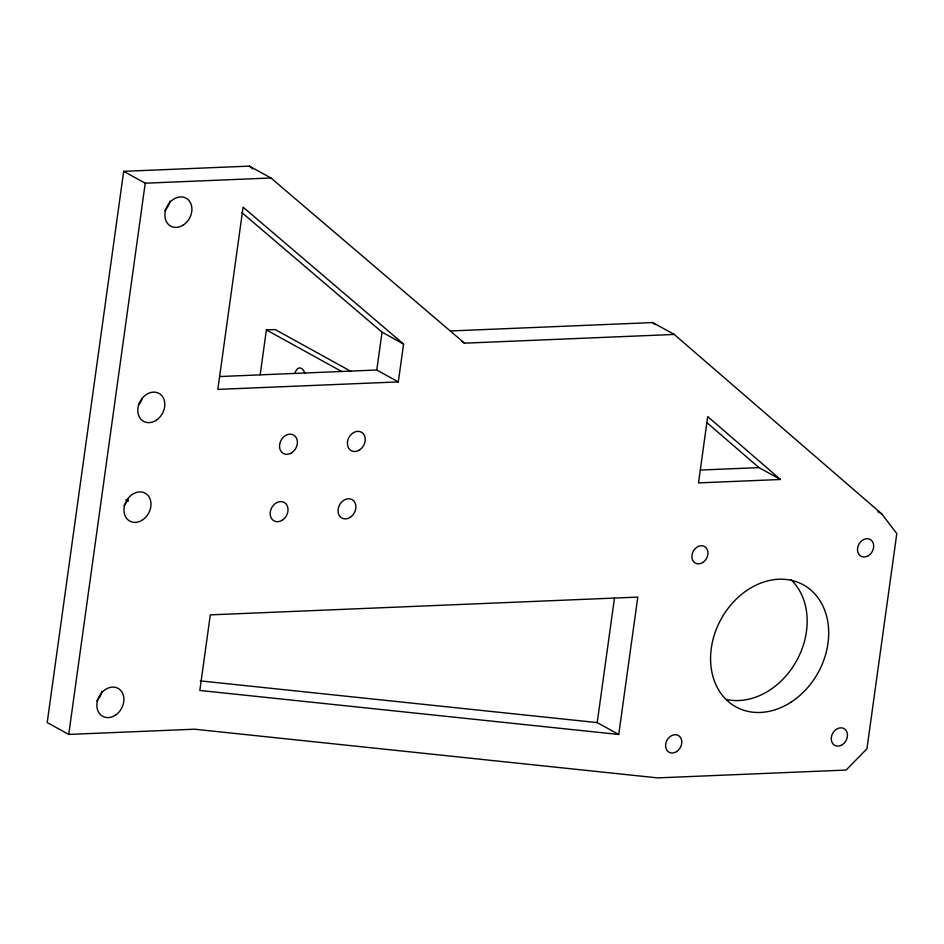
<?xml version="1.0" encoding="UTF-8"?>
<svg xmlns="http://www.w3.org/2000/svg" width="944" height="944" viewBox="0 0 944 944"><rect width="100%" height="100%" fill="white"/><g stroke="black" fill="none" stroke-linecap="round" stroke-linejoin="round"><path stroke-width="1.42" d="M674.252 334.447L464.542 343.168L270.94 177.979L249.393 166.109L123.676 171.336L47.2 722.538L68.735 734.42L194.464 729.205L657.602 777.891L846.131 770.056L866.934 748.804L896.8 533.572L881.684 513.819L674.252 334.447L652.717 322.565L450.335 330.966M68.735 734.42L145.223 183.207L123.676 171.336M260.155 374.851L266.397 329.928L275.211 329.562L350.861 371.322M398.321 381.907L217.828 389.4L243.104 207.173L403.572 344.053L398.321 381.907L376.786 370.013L382.037 332.158L241.77 212.506M618.745 734.479L199.833 690.453L210.311 614.863L637.79 597.104L618.745 734.479L597.21 722.597L614.45 598.225M145.223 183.207L270.94 177.979M219.763 376.538L376.786 370.013M700.389 470.053L758.952 467.622L780.487 479.493L698.513 482.891L707.705 416.564L780.487 479.493M200.27 680.884L597.21 722.597M877.885 511.719L881.684 513.819M462.017 341.763L464.542 343.168M382.037 332.158L403.572 344.053M266.397 329.928L341.693 371.499M125.835 499.742L128.396 501.158M249.393 166.109L252.756 168.976M652.717 322.565L654.947 324.488M707.115 422.806L758.952 467.622M101.987 691.244A15.965 12.697 -61.1 0 1 96.807 700.873M790.942 579.64A69.703 55.413 -61.1 0 1 797.125 659.797A69.703 55.413 -61.1 0 1 726.656 699.539M128.301 498.656A15.965 12.697 -61.1 0 1 123.9 505.642M169.991 201.037A15.965 12.697 -61.1 0 1 164.811 210.665M142.131 398.911A15.965 12.697 -61.1 0 1 138.638 404.882M295.153 372.703A10.219 5.593 87.6 0 1 304.853 373.328M156.149 420.316A15.965 12.697 -61.1 0 0 159.819 393.896A15.965 12.697 -61.1 0 0 137.942 407.938A15.965 12.697 -61.1 0 0 156.149 420.316M702.82 562.494A9.511 7.552 -61.1 0 0 705.003 546.765A9.511 7.552 -61.1 0 0 691.976 555.131A9.511 7.552 -61.1 0 0 702.82 562.494M142.332 520.073A15.965 12.697 -61.1 0 0 145.99 493.653A15.965 12.697 -61.1 0 0 124.124 507.695A15.965 12.697 -61.1 0 0 142.332 520.073M115.239 715.292A15.965 12.697 -61.1 0 0 118.909 688.884A15.965 12.697 -61.1 0 0 97.031 702.914A15.965 12.697 -61.1 0 0 115.239 715.292M282.303 520.191A10.537 8.378 -61.1 0 0 284.722 502.751A10.537 8.378 -61.1 0 0 270.279 512.026A10.537 8.378 -61.1 0 0 282.303 520.191M790.801 702.312A69.703 55.413 -61.1 0 0 806.801 586.956A69.703 55.413 -61.1 0 0 711.292 648.268A69.703 55.413 -61.1 0 0 790.801 702.312M676.6 751.613A9.582 7.611 -61.1 0 0 678.807 735.765A9.582 7.611 -61.1 0 0 665.673 744.191A9.582 7.611 -61.1 0 0 676.6 751.613M842.26 744.733A9.582 7.623 -61.1 0 0 844.467 728.886A9.582 7.623 -61.1 0 0 831.334 737.299A9.582 7.623 -61.1 0 0 842.26 744.733M868.504 555.603A9.582 7.611 -61.2 0 0 870.71 539.756A9.582 7.611 -61.2 0 0 857.589 548.181A9.582 7.611 -61.2 0 0 868.504 555.603M183.242 225.085A15.965 12.697 -61.1 0 0 186.912 198.677A15.965 12.697 -61.1 0 0 165.035 212.707A15.965 12.697 -61.1 0 0 183.242 225.085M291.661 452.79A10.537 8.378 -61.1 0 0 294.08 435.337A10.537 8.378 -61.1 0 0 279.636 444.612A10.537 8.378 -61.1 0 0 291.661 452.79M359.522 449.969A10.537 8.378 -61.1 0 0 361.941 432.517A10.537 8.378 -61.1 0 0 347.498 441.792A10.537 8.378 -61.1 0 0 359.522 449.969M350.165 517.371A10.537 8.378 -61.1 0 0 352.584 499.931A10.537 8.378 -61.1 0 0 338.141 509.205A10.537 8.378 -61.1 0 0 350.165 517.371"/></g></svg>
